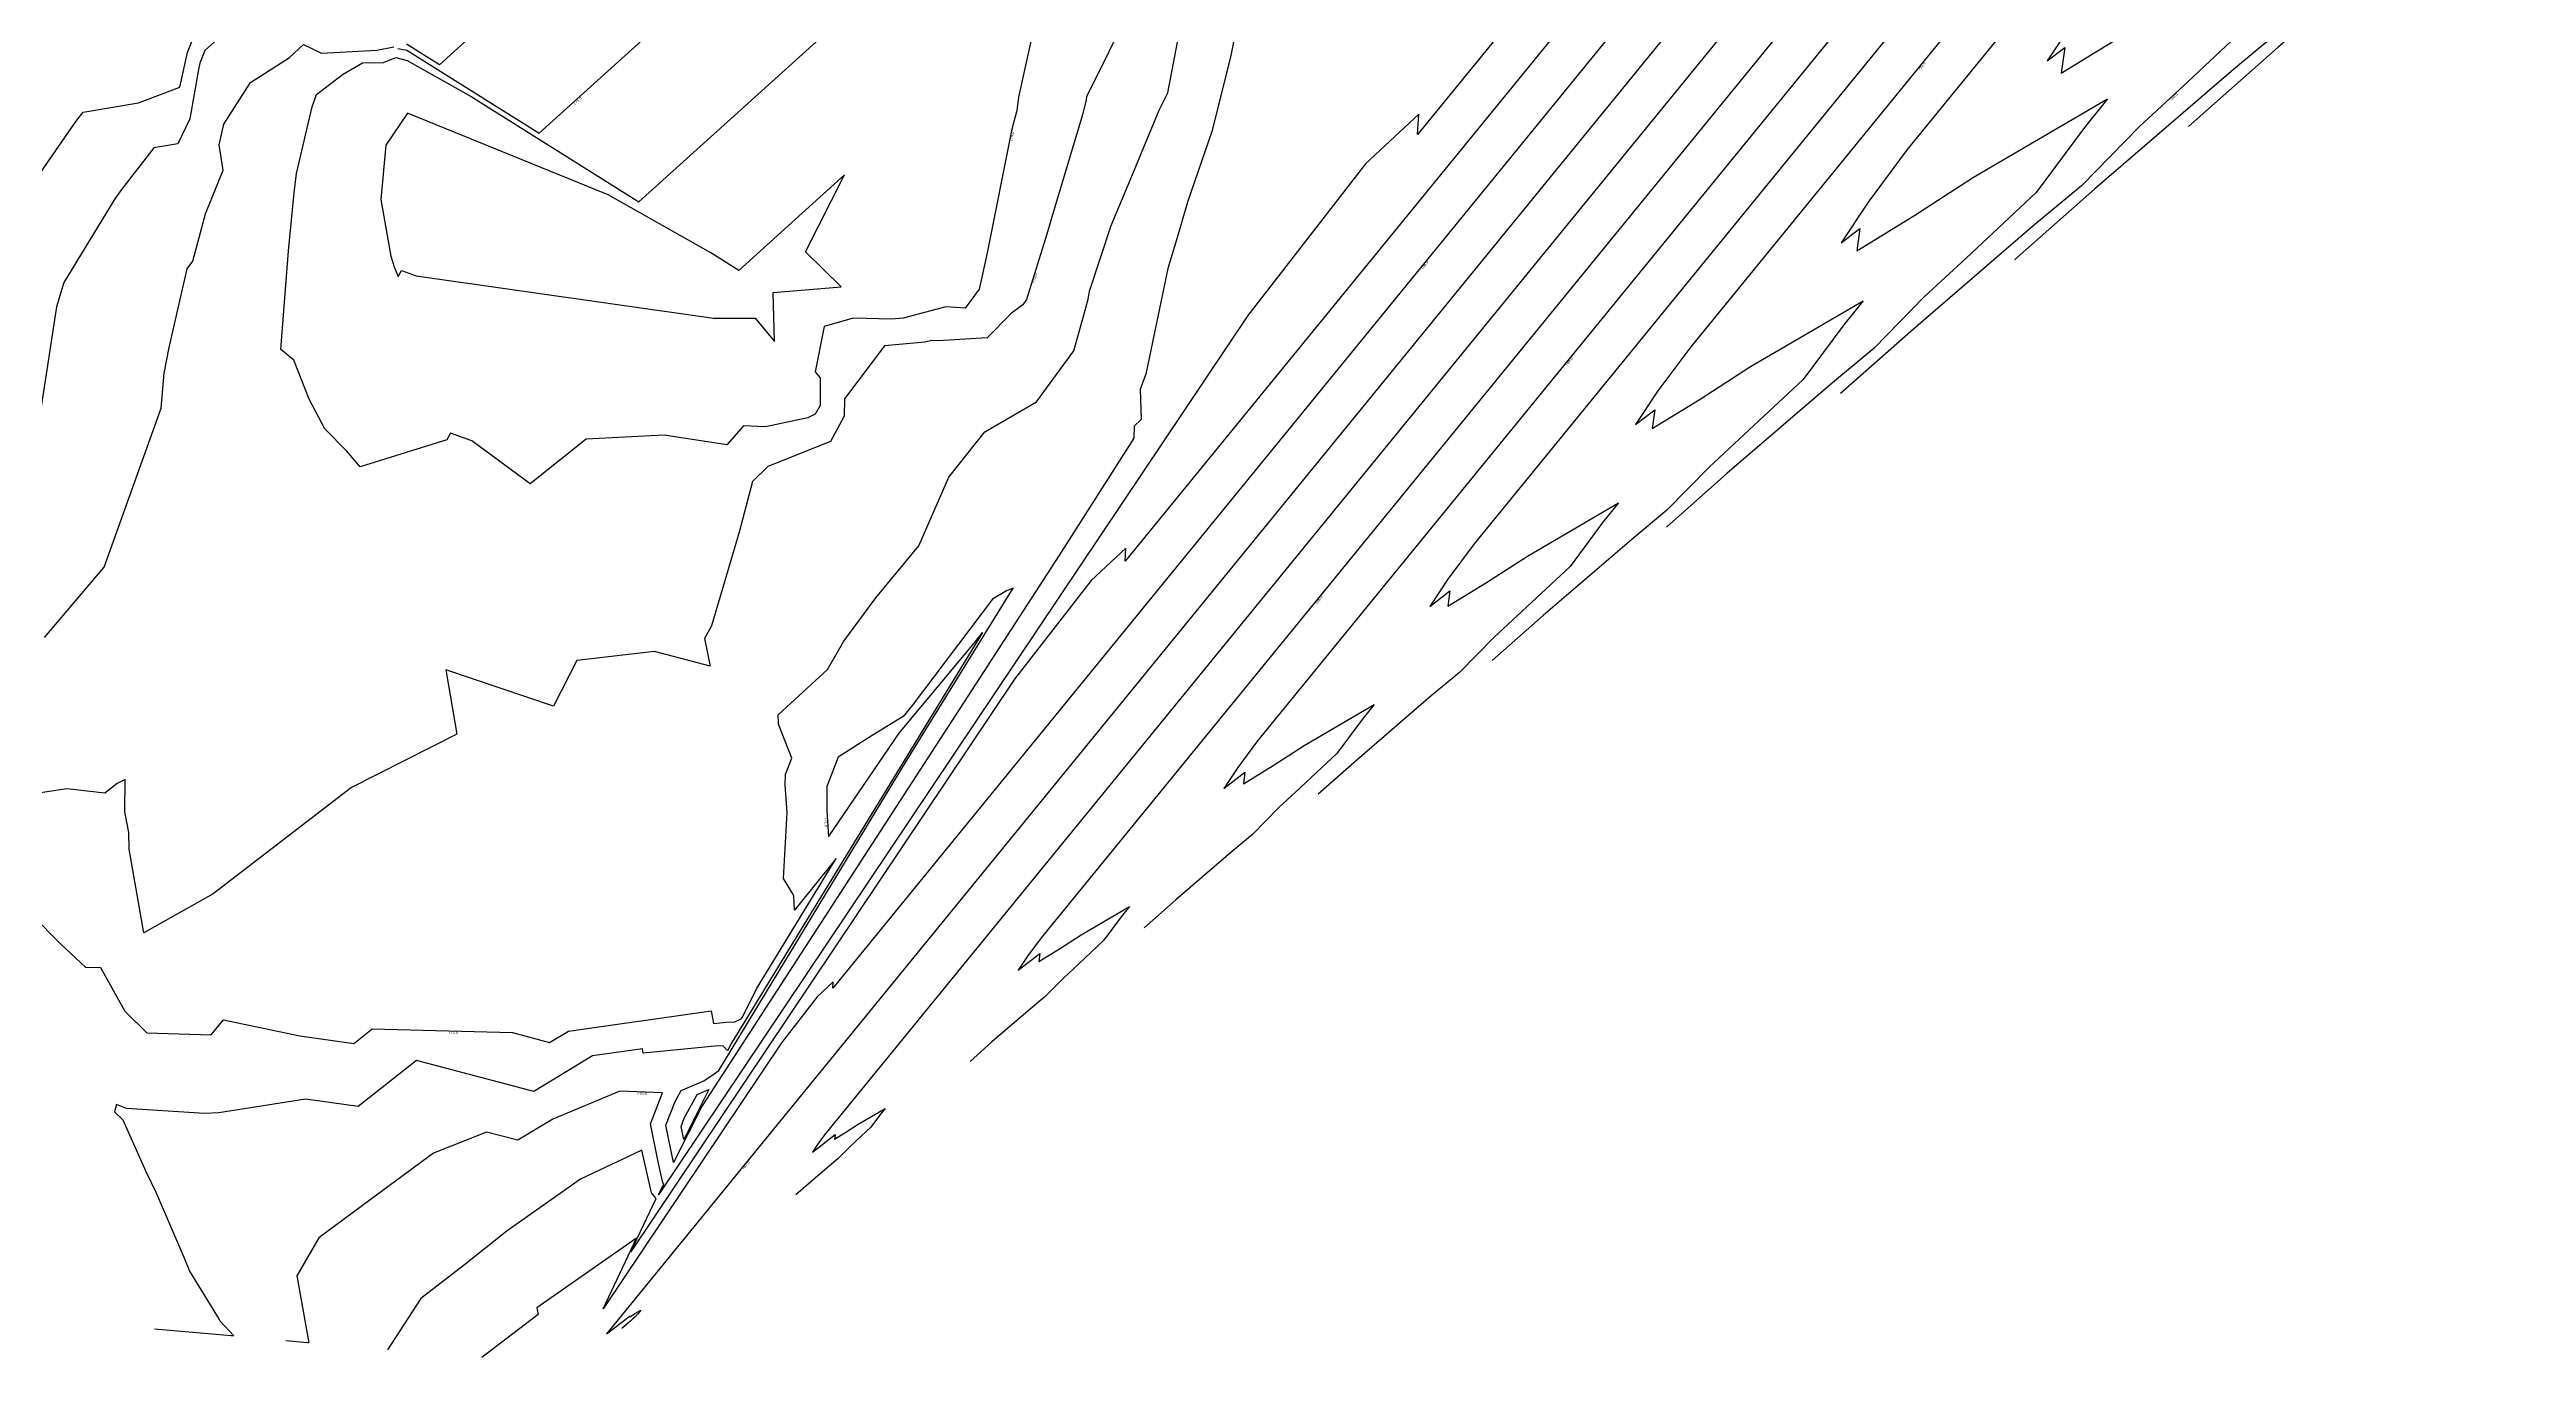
# Model space of a CAD drawing. Extents: x 1684434 to 1702565, y 997334 to 1000228.
# Drawn here: x 1700226.2 to 1700658.7, y 998218 to 998446.4 of the extents above; entities that cross this region are included whole.
import ezdxf

# ---------------------------------------------------------------- set-up
doc = ezdxf.new("R2010")
doc.units = 0
doc.layers.add('Default', color=7, linetype='Continuous')

msp = doc.modelspace()

# ---------------------------------------------------------------- linework, layer by layer
at = {"layer": 'Default'}
for points in [[(1700784.75, 998703.92), (1700588.39, 998463.28), (1700580.46, 998452.61), (1700575, 998444.36), (1700578.08, 998446.72), (1700577.45, 998442.23), (1700589.01, 998449.3), (1700601.11, 998457.12), (1700628.23, 998472.97), (1700623.57, 998467.21), (1700613.8, 998454.04), (1700599.61, 998440.75), (1700591.13, 998432.93), (1700580.98, 998422.54), (1700572.53, 998415.51), (1700551.19, 998397.15), (1700538.92, 998386.3)], [(1700757.97, 998683.04), (1700550.58, 998428.88), (1700543.76, 998419.7), (1700539.07, 998412.62), (1700542.29, 998415.09), (1700541.75, 998411.22), (1700551.72, 998417.32), (1700562.15, 998424.06), (1700585.54, 998437.73), (1700581.53, 998432.76), (1700573.1, 998421.4), (1700560.86, 998409.94), (1700553.55, 998403.2), (1700544.8, 998394.23), (1700537.51, 998388.17), (1700519.1, 998372.34), (1700508.52, 998362.99)], [(1700731.19, 998662.16), (1700512.77, 998394.48), (1700507.06, 998386.8), (1700503.14, 998380.87), (1700506.51, 998383.46), (1700506.05, 998380.21), (1700514.43, 998385.33), (1700523.2, 998391), (1700542.86, 998402.49), (1700539.48, 998398.31), (1700532.4, 998388.76), (1700522.11, 998379.13), (1700515.97, 998373.46), (1700508.61, 998365.93), (1700502.49, 998360.84), (1700487.02, 998347.53), (1700478.13, 998339.67)], [(1700704.42, 998641.28), (1700474.96, 998360.09), (1700470.37, 998353.9), (1700467.21, 998349.13), (1700470.72, 998351.83), (1700470.36, 998349.19), (1700477.14, 998353.34), (1700484.25, 998357.93), (1700500.17, 998367.24), (1700497.44, 998363.86), (1700491.7, 998356.12), (1700483.36, 998348.32), (1700478.39, 998343.73), (1700472.43, 998337.63), (1700467.47, 998333.5), (1700454.93, 998322.72), (1700447.73, 998316.35)], [(1700674.4, 998630.89), (1700649.87, 998603.59), (1700655.83, 998607.32), (1700653.52, 998604.34), (1700650.86, 998599.53), (1700399.34, 998291.29), (1700396.97, 998288.1), (1700395.34, 998285.64), (1700399.15, 998288.57), (1700398.96, 998287.17), (1700402.57, 998289.37), (1700406.34, 998291.81), (1700414.8, 998296.76), (1700413.35, 998294.96), (1700410.3, 998290.85), (1700405.87, 998286.7), (1700403.23, 998284.26), (1700400.06, 998281.02), (1700397.42, 998278.83), (1700390.77, 998273.1), (1700386.94, 998269.72)], [(1700662.9, 998628.76), (1700646.64, 998609.55), (1700649.01, 998610.64), (1700623.27, 998582), (1700628.18, 998585.07), (1700626.27, 998582.62), (1700624.08, 998578.65), (1700361.54, 998256.9), (1700360.28, 998255.2), (1700359.41, 998253.89), (1700363.37, 998256.94), (1700363.26, 998256.15), (1700365.28, 998257.38), (1700367.39, 998258.75), (1700372.11, 998261.51), (1700371.3, 998260.51), (1700369.6, 998258.21), (1700367.12, 998255.89), (1700365.65, 998254.53), (1700363.88, 998252.72), (1700362.4, 998251.49), (1700358.68, 998248.29), (1700356.54, 998246.4)], [(1700677.64, 998620.41), (1700437.15, 998325.69), (1700433.67, 998321), (1700431.27, 998317.38), (1700434.94, 998320.2), (1700434.66, 998318.18), (1700439.86, 998321.36), (1700445.29, 998324.87), (1700457.49, 998332), (1700455.39, 998329.41), (1700451, 998323.49), (1700444.62, 998317.51), (1700440.81, 998314), (1700436.24, 998309.32), (1700432.45, 998306.16), (1700422.85, 998297.91), (1700417.33, 998293.03)], [(1700597.31, 998557.77), (1700323.73, 998222.5), (1700323.58, 998222.3), (1700323.48, 998222.15), (1700327.59, 998225.3), (1700327.56, 998225.14), (1700327.99, 998225.4), (1700328.43, 998225.69), (1700329.43, 998226.27), (1700329.26, 998226.06), (1700328.9, 998225.57), (1700328.38, 998225.08), (1700328.07, 998224.8), (1700327.69, 998224.41), (1700327.38, 998224.16), (1700326.6, 998223.48), (1700326.15, 998223.08)], [(1700570.53, 998536.9), (1700362.96, 998282.52), (1700363.03, 998283.59), (1700360.22, 998280.97), (1700354, 998272.96), (1700322.88, 998226.54), (1700328.72, 998238.84), (1700311.28, 998226.67), (1700311.51, 998225.52), (1700301.71, 998218.03)], [(1700543.75, 998516.02), (1700414.01, 998357.02), (1700414.16, 998359.32), (1700408.11, 998353.69), (1700394.72, 998336.44), (1700327.71, 998236.47), (1700332.12, 998245.75), (1700331.34, 998246.75), (1700329.65, 998254.19), (1700318.92, 998249.15), (1700306.09, 998240.12), (1700298.68, 998234.22), (1700291.06, 998228.33), (1700285.24, 998219.37)], [(1700665.62, 998501.66), (1700654.5, 998486.68), (1700638.35, 998471.55), (1700628.71, 998462.66), (1700617.16, 998450.84), (1700607.55, 998442.84), (1700583.27, 998421.95), (1700569.31, 998409.62)], [(1700516.98, 998495.14), (1700465.06, 998431.52), (1700465.29, 998435.06), (1700456.01, 998426.41), (1700435.43, 998399.91), (1700332.54, 998246.41), (1700333.47, 998248.36), (1700333.31, 998248.57), (1700332.56, 998251.88), (1700331.14, 998258.79), (1700333.26, 998264.21), (1700325.8, 998264.5), (1700314.1, 998259.64), (1700307.97, 998255.95), (1700302.53, 998257.38), (1700293.25, 998253.69), (1700283.55, 998246.53), (1700273.22, 998238.9), (1700269.4, 998232.25), (1700271.47, 998220.61), (1700271.28, 998220.61), (1700267.46, 998220.94)], [(1700666.29, 998492.4), (1700653.35, 998479.14), (1700642.57, 998470.18), (1700615.36, 998446.76), (1700599.71, 998432.94)], [(1700221.57, 998420.39), (1700230.98, 998434.01), (1700232.09, 998435.43), (1700241.76, 998437.07), (1700248.94, 998439.79), (1700250.29, 998445.81), (1700257.73, 998464.64)], [(1700397.86, 998449.1), (1700395.39, 998438.01), (1700395.12, 998435.72), (1700394.26, 998432.47), (1700389.88, 998410.59), (1700388.51, 998404.54), (1700386.09, 998401.22), (1700382.7, 998401.42), (1700375.27, 998399.45), (1700373.27, 998399.28), (1700366.54, 998399.43), (1700361.48, 998397.99), (1700359.87, 998390.11), (1700360.79, 998389.07), (1700360.75, 998384.21), (1700359.92, 998382.68), (1700358.64, 998382.05), (1700351.25, 998380.51), (1700347.41, 998380.65), (1700344.48, 998377.36), (1700333.54, 998379.05), (1700319.9, 998378.34), (1700310.16, 998370.51), (1700299.94, 998378.05), (1700296.25, 998379.38), (1700295.6, 998378.24), (1700280.44, 998373.52), (1700278.13, 998376.24), (1700274.27, 998380.12), (1700271.56, 998385.31), (1700268.84, 998392.14), (1700266.59, 998393.99), (1700267.91, 998411.21), (1700268.95, 998421.34), (1700269.32, 998424.7), (1700272.09, 998436.35), (1700272.82, 998438.51), (1700277.39, 998442), (1700280.88, 998444.04), (1700284.5, 998444.09), (1700286.65, 998444.94), (1700288.65, 998444.43), (1700299.81, 998438.13), (1700329.13, 998419.77), (1700373.14, 998459.56)], [(1700223.17, 998295.25), (1700228.19, 998290.16), (1700232.48, 998286.15), (1700235.09, 998286.11), (1700239.37, 998278.48), (1700243.2, 998274.71), (1700254.41, 998274.36), (1700256.6, 998276.99), (1700269.91, 998274.19), (1700279.33, 998272.85), (1700282.57, 998275.41), (1700307.02, 998274.73), (1700313.53, 998273.01), (1700316.81, 998274.99), (1700341.76, 998278.53), (1700342.15, 998276.35), (1700344.93, 998276.62), (1700345.77, 998276.56), (1700346.97, 998277.16), (1700347.18, 998277.43), (1700349.63, 998282.37), (1700363.56, 998305.14), (1700356.31, 998296.12), (1700356.17, 998298.66), (1700354.34, 998301.67), (1700354.99, 998313.15), (1700354.68, 998317.97), (1700354.7, 998319.83), (1700355.8, 998322.67), (1700353.51, 998328.61), (1700353.47, 998328.92), (1700353.43, 998330.19), (1700362.06, 998338.11), (1700364.88, 998343.05), (1700370.48, 998350.66), (1700378, 998359.74), (1700383.24, 998371.7), (1700389.51, 998379.61), (1700398.57, 998384.87), (1700405.07, 998393.74), (1700407.14, 998401.24), (1700407.55, 998402.75), (1700407.8, 998404.16), (1700411.56, 998415.61), (1700415.18, 998424.23), (1700419.96, 998435.76), (1700421.45, 998438.79), (1700424.37, 998454.03)], [(1700265.21, 998456.89), (1700253.34, 998446.2), (1700252.47, 998443.99), (1700252.22, 998442.87), (1700250.71, 998434.26), (1700248.59, 998429.92), (1700244.44, 998429.21), (1700238.77, 998421.92), (1700237.64, 998420.29), (1700228.7, 998405.68), (1700227.4, 998401.41), (1700224.69, 998383.65)], [(1700287, 998446.51), (1700288.58, 998446.22), (1700311.71, 998431.73), (1700336.86, 998454.47)], [(1700414.25, 998452.2), (1700408.17, 998439.82), (1700407.3, 998438.13), (1700407.23, 998437.56), (1700406.55, 998434.98), (1700401.44, 998417.92), (1700400.32, 998414.15), (1700396.77, 998402.73), (1700396.15, 998401.76), (1700394.15, 998400.32), (1700389.94, 998396.01), (1700381.4, 998395.51), (1700380.26, 998395.58), (1700379.02, 998395.25), (1700372, 998394.64), (1700364.99, 998385.39), (1700364.95, 998382.33), (1700362.57, 998377.94), (1700351.63, 998373.55), (1700348.95, 998370.93), (1700346.65, 998362.08), (1700341.78, 998345.75), (1700340.59, 998343.51), (1700341.58, 998338.69), (1700331.86, 998341.24), (1700318.3, 998339.71), (1700314.22, 998331.74), (1700295.43, 998338.07), (1700297.33, 998326.84), (1700278.96, 998317.54), (1700254.8, 998298.96), (1700242.69, 998292.13), (1700240.12, 998306.74), (1700240.06, 998309.65), (1700239.35, 998313.29), (1700239.4, 998318.93), (1700238.02, 998318.22), (1700235.84, 998316.56), (1700229.25, 998317.31), (1700223.9, 998316.5)], [(1700433.32, 998449.75), (1700432.42, 998445.03), (1700429.13, 998432.02), (1700424.92, 998419.68), (1700423.14, 998413.69), (1700421.45, 998408.11), (1700419.43, 998398.37), (1700417.61, 998389.67), (1700416.67, 998387.09), (1700416.8, 998381.78), (1700415.59, 998380.63), (1700415.55, 998378.53), (1700402.45, 998357.96), (1700340.14, 998261.96), (1700335.15, 998252.04), (1700333.81, 998258.58), (1700335.43, 998262.73), (1700336.49, 998264.64), (1700340.46, 998266.33), (1700342.24, 998267.52), (1700343.09, 998268.12), (1700375.86, 998322.16), (1700394.48, 998352.31), (1700393.3, 998351.83), (1700390.88, 998350.4), (1700376.85, 998331.84), (1700375.27, 998329.95), (1700369.87, 998326.6), (1700363.93, 998322.83), (1700361.95, 998317.71), (1700361.91, 998313.52), (1700362.2, 998308.9), (1700372.83, 998324.44), (1700374.59, 998327.02), (1700387.87, 998343.02), (1700389.11, 998344.56), (1700345.33, 998273.04), (1700344.72, 998271.8), (1700344.59, 998271.64), (1700343.83, 998272.39), (1700343.03, 998272.44), (1700329.85, 998271.16), (1700329.72, 998271.92), (1700321.04, 998270.69), (1700310.75, 998264.48), (1700290.3, 998269.86), (1700280.11, 998261.82), (1700270.91, 998263.13), (1700255.77, 998260.71), (1700253.25, 998260.64), (1700239.64, 998261.48), (1700237.93, 998262.21), (1700237.53, 998260.89), (1700239.01, 998259.49), (1700243.05, 998250.49), (1700244.84, 998246.78), (1700249.64, 998235.51), (1700250.68, 998233.1), (1700255.82, 998224.65), (1700255.96, 998224.45), (1700258.37, 998221.83), (1700257.92, 998221.82), (1700244.55, 998222.97)], [(1700300.58, 998449.37), (1700294.3, 998443.69), (1700288.52, 998447.31)], [(1700225.32, 998343.69), (1700235.76, 998356.01), (1700245.71, 998383.74), (1700246.22, 998389.84), (1700247.09, 998394.33), (1700250.26, 998408.06), (1700251.22, 998409.38), (1700253.43, 998417.65), (1700256.53, 998425.32), (1700255.83, 998429.73), (1700256.67, 998433.34), (1700261.32, 998440.57), (1700268.09, 998444.99), (1700270.56, 998447.21), (1700273.69, 998445.71), (1700283.38, 998446.22), (1700286.35, 998446.82)], [(1700364.99, 998424.48), (1700346.55, 998407.8), (1700341.66, 998410.86), (1700323.77, 998420.97), (1700288.7, 998435.25), (1700284.91, 998429.66), (1700284.03, 998420.18), (1700285.8, 998410.27), (1700286.39, 998408.43), (1700287.09, 998406.76), (1700287.67, 998407.77), (1700290.25, 998406.84), (1700342.15, 998399.43), (1700349.43, 998399.44), (1700352.77, 998395.37), (1700352.55, 998403.94), (1700364.42, 998404.91), (1700358.18, 998411.05), (1700364.99, 998424.48)], [(1700339.81, 998261.8), (1700336.94, 998256.1), (1700336.48, 998258.37), (1700337.04, 998259.82), (1700339.31, 998263.93), (1700341.33, 998264.79), (1700339.81, 998261.8)]]:
    msp.add_lwpolyline(points, dxfattribs=at)

# ---------------------------------------------------------------- texts
for s, rotation, p in [(' 762.0', 50.7858, (1700552.6, 998442.51)), (' 773.0', 42.1233, (1700317.76, 998436.52)), (' 760.0', 42.6846, (1700596.48, 998437.19)), (' 774.0', 78.6857, (1700394.29, 998430.08)), (' 773.0', 72.7319, (1700398.12, 998405.39)), (' 768.0', 50.7858, (1700465.79, 998407.75)), (' 764.0', 50.7858, (1700491.03, 998390.92)), (' 765.0', 50.7858, (1700447.32, 998349.29)), (' 771.0', 273.6605, (1700361.47, 998312.5)), (' 772.0', 358.4031, (1700295.65, 998274.54)), (' 770.0', 357.7896, (1700328.58, 998263.89)), (' 767.0', 50.7858, (1700347.31, 998250.61))]:
    msp.add_text(s, height=0.5, rotation=rotation, dxfattribs=at).set_placement(p)

doc.saveas('drawing.dxf')
